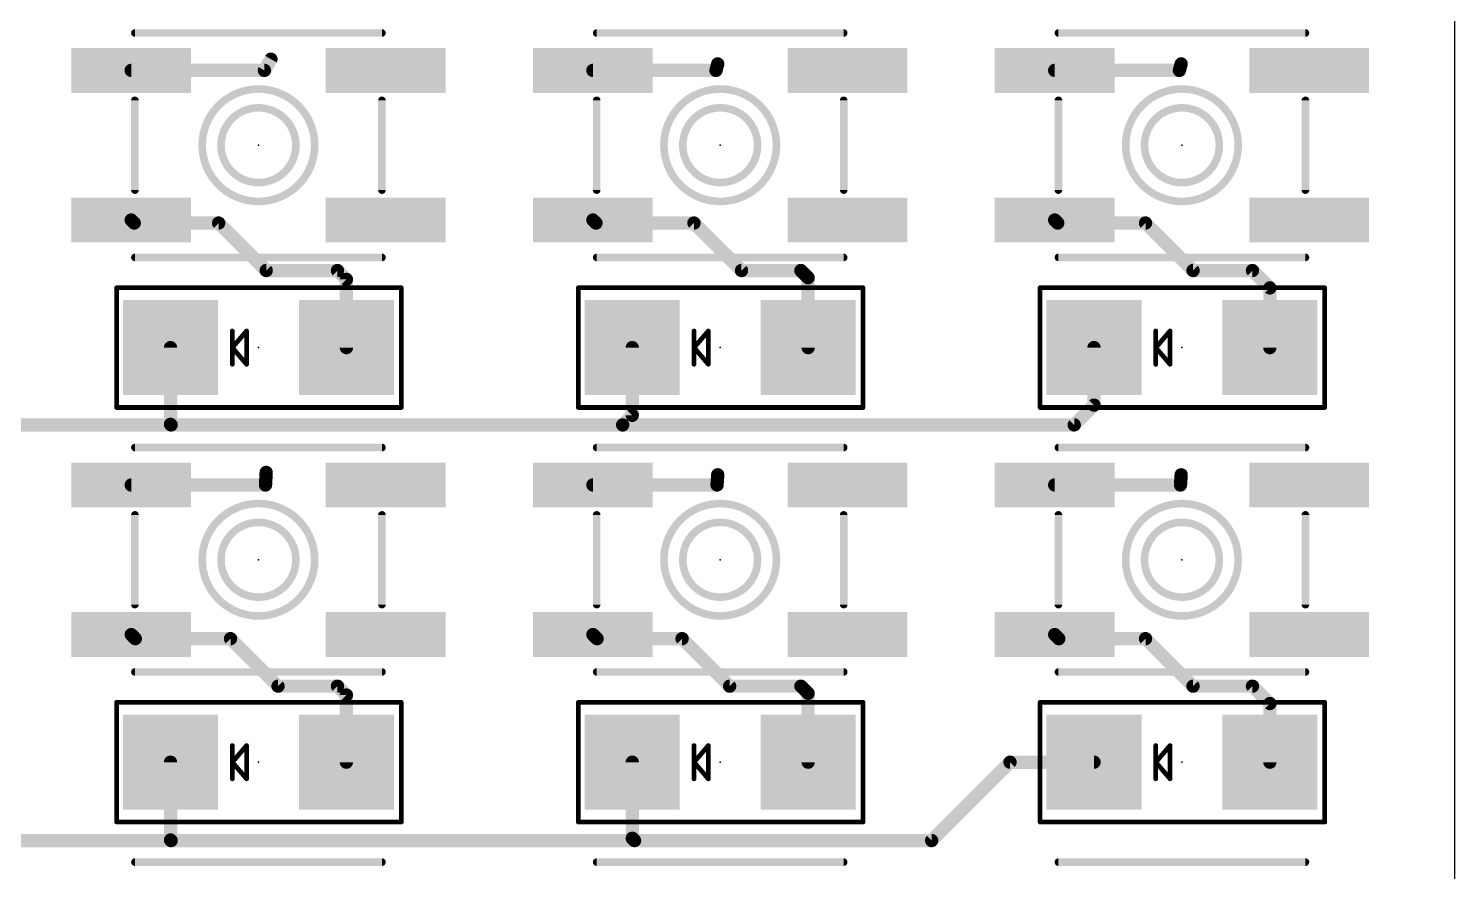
# Model space of a CAD drawing. Extents: x -38 to 38, y -89 to 89.
# Drawn here: x 0 to 38.1, y -66.23 to -43.69 of the extents above; entities that cross this region are included whole.
import ezdxf

# ---------------------------------------------------------------- set-up
doc = ezdxf.new("R2010")
doc.units = 0
for name, color, linetype in [('1', 22, 'CONTINUOUS'), ('20', 7, 'CONTINUOUS'), ('21', 253, 'CONTINUOUS'), ('23', 7, 'CONTINUOUS')]:
    doc.layers.add(name, color=color, linetype=linetype)

# ---------------------------------------------------------------- blocks, each defined once
blk = doc.blocks.new('RECT')
blk.add_solid([(-0.5, -0.5), (0.5, -0.5), (-0.5, 0.5), (0.5, 0.5)])

msp = doc.modelspace()

# ---------------------------------------------------------------- linework, layer by layer
at = {"layer": '1', "const_width": 0.3556}
for points in [[(6.3032, -44.8143), (6.477, -44.5135)], [(18.3682, -44.8143), (18.415, -44.6405)], [(30.7507, -44.8143), (30.7975, -44.6405)], [(2.7435, -44.8143), (6.3032, -44.8143)], [(15.0806, -44.8143), (18.3682, -44.8143)], [(27.4178, -44.8143), (30.7507, -44.8143)], [(2.8242, -48.895), (2.7435, -48.8143)], [(5.08, -48.895), (2.8242, -48.895)], [(6.35, -50.165), (5.08, -48.895)], [(15.1613, -48.895), (15.0806, -48.8143)], [(17.78, -48.895), (15.1613, -48.895)], [(19.05, -50.165), (17.78, -48.895)], [(27.4985, -48.895), (27.4178, -48.8143)], [(29.845, -48.895), (27.4985, -48.895)], [(31.115, -50.165), (29.845, -48.895)], [(8.255, -50.165), (6.35, -50.165)], [(8.493, -50.403), (8.255, -50.165)], [(8.493, -52.2263), (8.493, -50.403)], [(20.6375, -50.165), (19.05, -50.165)], [(20.8301, -50.3576), (20.6375, -50.165)], [(20.8301, -52.2263), (20.8301, -50.3576)], [(32.7025, -50.165), (31.115, -50.165)], [(33.1673, -50.6298), (32.7025, -50.165)], [(33.1673, -52.2263), (33.1673, -50.6298)], [(3.794, -52.2263), (3.794, -54.2765)], [(16.1311, -52.2263), (16.1311, -54.0364)], [(28.4683, -52.2263), (28.4683, -53.7642)], [(28.4683, -53.7642), (27.94, -54.2925)], [(3.794, -54.2765), (3.81, -54.2925)], [(16.1311, -54.0364), (15.875, -54.2925)], [(3.81, -54.2925), (-12.7, -54.2925)], [(15.875, -54.2925), (3.81, -54.2925)], [(27.94, -54.2925), (15.875, -54.2925)], [(6.3321, -55.8979), (6.35, -55.5625)], [(18.3971, -55.8979), (18.415, -55.626)], [(30.7796, -55.8979), (30.7975, -55.626)], [(2.7435, -55.8979), (6.3321, -55.8979)], [(15.0806, -55.8979), (18.3971, -55.8979)], [(27.4178, -55.8979), (30.7796, -55.8979)], [(2.8531, -60.0075), (2.7435, -59.8979)], [(15.1902, -60.0075), (15.0806, -59.8979)], [(27.5273, -60.0075), (27.4178, -59.8979)], [(5.3975, -60.0075), (2.8531, -60.0075)], [(6.6675, -61.2775), (5.3975, -60.0075)], [(17.4625, -60.0075), (15.1902, -60.0075)], [(18.7325, -61.2775), (17.4625, -60.0075)], [(29.845, -60.0075), (27.5273, -60.0075)], [(31.115, -61.2775), (29.845, -60.0075)], [(8.255, -61.2775), (6.6675, -61.2775)], [(8.493, -61.5155), (8.255, -61.2775)], [(8.493, -63.3099), (8.493, -61.5155)], [(20.6375, -61.2775), (18.7325, -61.2775)], [(20.8301, -61.4701), (20.6375, -61.2775)], [(20.8301, -63.3099), (20.8301, -61.4701)], [(32.7025, -61.2775), (31.115, -61.2775)], [(33.1673, -61.7423), (32.7025, -61.2775)], [(33.1673, -63.3099), (33.1673, -61.7423)], [(3.794, -63.3099), (3.794, -65.389)], [(16.1311, -63.3099), (16.1311, -65.3436)], [(26.2251, -63.3099), (24.13, -65.405)], [(28.4683, -63.3099), (26.2251, -63.3099)], [(3.81, -65.405), (-8.5725, -65.405)], [(3.794, -65.389), (3.81, -65.405)], [(16.1925, -65.405), (3.81, -65.405)], [(16.1311, -65.3436), (16.1925, -65.405)], [(24.13, -65.405), (16.1925, -65.405)]]:
    msp.add_lwpolyline(points, dxfattribs=at)
at = {"layer": '1', "const_width": 0.1778}
for points in [[(6.554, -44.558, 1), (6.4, -44.469)], [(18.5008, -44.6636, 1), (18.3292, -44.6174)], [(30.8833, -44.6636, 1), (30.7117, -44.6174)], [(2.7435, -44.7254, 1), (2.7435, -44.9032)], [(6.2262, -44.7698, 1), (6.3802, -44.8588)], [(6.3032, -44.9032, 1), (6.3032, -44.7254)], [(15.0806, -44.7254, 1), (15.0806, -44.9032)], [(18.2824, -44.7912, 1), (18.454, -44.8374)], [(18.3682, -44.9032, 1), (18.3682, -44.7254)], [(27.4178, -44.7254, 1), (27.4178, -44.9032)], [(30.6649, -44.7912, 1), (30.8365, -44.8374)], [(30.7507, -44.9032, 1), (30.7507, -44.7254)], [(2.8064, -48.7514, 1), (2.6806, -48.8772)], [(2.8242, -48.8061, 1), (2.8242, -48.9839)], [(2.7613, -48.9579, 1), (2.8871, -48.8321)], [(5.1429, -48.8321, 1), (5.0171, -48.9579)], [(5.08, -48.9839, 1), (5.08, -48.8061)], [(15.1435, -48.7514, 1), (15.0178, -48.8772)], [(15.1613, -48.8061, 1), (15.1613, -48.9839)], [(15.0985, -48.9579, 1), (15.2242, -48.8321)], [(17.8429, -48.8321, 1), (17.7171, -48.9579)], [(17.78, -48.9839, 1), (17.78, -48.8061)], [(27.4806, -48.7514, 1), (27.3549, -48.8772)], [(27.4985, -48.8061, 1), (27.4985, -48.9839)], [(27.4356, -48.9579, 1), (27.5613, -48.8321)], [(29.9079, -48.8321, 1), (29.7821, -48.9579)], [(29.845, -48.9839, 1), (29.845, -48.8061)], [(6.35, -50.0761, 1), (6.35, -50.2539)], [(6.2871, -50.2279, 1), (6.4129, -50.1021)], [(8.3179, -50.1021, 1), (8.1921, -50.2279)], [(8.255, -50.2539, 1), (8.255, -50.0761)], [(8.5819, -50.403, 1), (8.4041, -50.403)], [(8.4301, -50.4659, 1), (8.5559, -50.3401)], [(19.05, -50.0761, 1), (19.05, -50.2539)], [(18.9871, -50.2279, 1), (19.1129, -50.1021)], [(20.7004, -50.1021, 1), (20.5746, -50.2279)], [(20.6375, -50.2539, 1), (20.6375, -50.0761)], [(20.919, -50.3576, 1), (20.7412, -50.3576)], [(20.7673, -50.4205, 1), (20.893, -50.2948)], [(31.115, -50.0761, 1), (31.115, -50.2539)], [(31.0521, -50.2279, 1), (31.1779, -50.1021)], [(32.7654, -50.1021, 1), (32.6396, -50.2279)], [(32.7025, -50.2539, 1), (32.7025, -50.0761)], [(33.2562, -50.6298, 1), (33.0784, -50.6298)], [(33.1044, -50.6926, 1), (33.2301, -50.5669)], [(3.8829, -52.2263, 1), (3.7051, -52.2263)], [(8.4041, -52.2263, 1), (8.5819, -52.2263)], [(16.22, -52.2263, 1), (16.0422, -52.2263)], [(20.7412, -52.2263, 1), (20.919, -52.2263)], [(28.5572, -52.2263, 1), (28.3794, -52.2263)], [(33.0784, -52.2263, 1), (33.2562, -52.2263)], [(28.3794, -53.7642, 1), (28.5572, -53.7642)], [(28.5311, -53.8271, 1), (28.4054, -53.7014)], [(3.8569, -54.2136, 1), (3.7311, -54.3394)], [(16.0422, -54.0364, 1), (16.22, -54.0364)], [(16.194, -54.0992, 1), (16.0683, -53.9735)], [(3.7051, -54.2765, 1), (3.8829, -54.2765)], [(3.81, -54.2036, 1), (3.81, -54.3814)], [(3.7471, -54.3554, 1), (3.8729, -54.2296)], [(3.81, -54.3814, 1), (3.81, -54.2036)], [(15.8121, -54.2296, 1), (15.9379, -54.3554)], [(15.875, -54.2036, 1), (15.875, -54.3814)], [(15.875, -54.3814, 1), (15.875, -54.2036)], [(27.8771, -54.2296, 1), (28.0029, -54.3554)], [(27.94, -54.3814, 1), (27.94, -54.2036)], [(6.4388, -55.5672, 1), (6.2612, -55.5578)], [(18.5037, -55.6319, 1), (18.3263, -55.6201)], [(30.8862, -55.6319, 1), (30.7088, -55.6201)], [(2.7435, -55.809, 1), (2.7435, -55.9868)], [(6.2433, -55.8932, 1), (6.4208, -55.9027)], [(6.3321, -55.9868, 1), (6.3321, -55.809)], [(15.0806, -55.809, 1), (15.0806, -55.9868)], [(18.3084, -55.8921, 1), (18.4858, -55.9038)], [(18.3971, -55.9868, 1), (18.3971, -55.809)], [(27.4178, -55.809, 1), (27.4178, -55.9868)], [(30.6909, -55.8921, 1), (30.8683, -55.9038)], [(30.7796, -55.9868, 1), (30.7796, -55.809)], [(2.8064, -59.8351, 1), (2.6806, -59.9608)], [(15.1435, -59.8351, 1), (15.0178, -59.9608)], [(27.4806, -59.8351, 1), (27.3549, -59.9608)], [(2.8531, -59.9186, 1), (2.8531, -60.0964)], [(2.7902, -60.0704, 1), (2.9159, -59.9446)], [(5.4604, -59.9446, 1), (5.3346, -60.0704)], [(5.3975, -60.0964, 1), (5.3975, -59.9186)], [(15.1902, -59.9186, 1), (15.1902, -60.0964)], [(15.1273, -60.0704, 1), (15.2531, -59.9446)], [(17.5254, -59.9446, 1), (17.3996, -60.0704)], [(17.4625, -60.0964, 1), (17.4625, -59.9186)], [(27.5273, -59.9186, 1), (27.5273, -60.0964)], [(27.4645, -60.0704, 1), (27.5902, -59.9446)], [(29.9079, -59.9446, 1), (29.7821, -60.0704)], [(29.845, -60.0964, 1), (29.845, -59.9186)], [(6.6675, -61.1886, 1), (6.6675, -61.3664)], [(6.6046, -61.3404, 1), (6.7304, -61.2146)], [(8.3179, -61.2146, 1), (8.1921, -61.3404)], [(8.255, -61.3664, 1), (8.255, -61.1886)], [(8.5819, -61.5155, 1), (8.4041, -61.5155)], [(18.7325, -61.1886, 1), (18.7325, -61.3664)], [(18.6696, -61.3404, 1), (18.7954, -61.2146)], [(20.7004, -61.2146, 1), (20.5746, -61.3404)], [(20.6375, -61.3664, 1), (20.6375, -61.1886)], [(20.919, -61.4701, 1), (20.7412, -61.4701)], [(20.7673, -61.533, 1), (20.893, -61.4073)], [(31.115, -61.1886, 1), (31.115, -61.3664)], [(31.0521, -61.3404, 1), (31.1779, -61.2146)], [(32.7654, -61.2146, 1), (32.6396, -61.3404)], [(32.7025, -61.3664, 1), (32.7025, -61.1886)], [(8.4301, -61.5784, 1), (8.5559, -61.4526)], [(33.2562, -61.7423, 1), (33.0784, -61.7423)], [(33.1044, -61.8051, 1), (33.2301, -61.6794)], [(3.8829, -63.3099, 1), (3.7051, -63.3099)], [(8.4041, -63.3099, 1), (8.5819, -63.3099)], [(16.22, -63.3099, 1), (16.0422, -63.3099)], [(20.7412, -63.3099, 1), (20.919, -63.3099)], [(26.2251, -63.221, 1), (26.2251, -63.3988)], [(26.2879, -63.3728, 1), (26.1622, -63.2471)], [(28.4683, -63.3988, 1), (28.4683, -63.221)], [(33.0784, -63.3099, 1), (33.2562, -63.3099)], [(3.8569, -65.3261, 1), (3.7311, -65.4519)], [(3.7051, -65.389, 1), (3.8829, -65.389)], [(3.81, -65.3161, 1), (3.81, -65.4939)], [(3.7471, -65.4679, 1), (3.8729, -65.3421)], [(3.81, -65.4939, 1), (3.81, -65.3161)], [(16.0422, -65.3436, 1), (16.22, -65.3436)], [(16.194, -65.2808, 1), (16.0683, -65.4065)], [(16.1925, -65.3161, 1), (16.1925, -65.4939)], [(16.1296, -65.4679, 1), (16.2554, -65.3421)], [(16.1925, -65.4939, 1), (16.1925, -65.3161)], [(24.0671, -65.3421, 1), (24.1929, -65.4679)], [(24.13, -65.4939, 1), (24.13, -65.3161)]]:
    msp.add_lwpolyline(points, format="xyb", dxfattribs=at)
at = {"layer": '20'}
msp.add_line((38.1, 88.9), (38.1, -88.9), dxfattribs=at)
at = {"layer": '21'}
for points, const_width in [([(2.8435, -43.8143), (9.4435, -43.8143)], 0.2032), ([(15.1806, -43.8143), (21.7806, -43.8143)], 0.2032), ([(27.5178, -43.8143), (34.1178, -43.8143)], 0.2032), ([(2.8435, -48.0143), (2.8435, -45.6143)], 0.2032), ([(9.4435, -45.6143), (9.4435, -48.0143)], 0.2032), ([(15.1806, -48.0143), (15.1806, -45.6143)], 0.2032), ([(21.7806, -45.6143), (21.7806, -48.0143)], 0.2032), ([(27.5178, -48.0143), (27.5178, -45.6143)], 0.2032), ([(34.1178, -45.6143), (34.1178, -48.0143)], 0.2032), ([(9.4435, -49.8143), (2.8435, -49.8143)], 0.2032), ([(21.7806, -49.8143), (15.1806, -49.8143)], 0.2032), ([(34.1178, -49.8143), (27.5178, -49.8143)], 0.2032), ([(2.3545, -53.3723), (2.3545, -50.6263)], 0.127), ([(2.3545, -50.6263), (9.9595, -50.6263)], 0.127), ([(9.9595, -50.6263), (9.9595, -50.8323)], 0.127), ([(14.6916, -53.3723), (14.6916, -50.6263)], 0.127), ([(14.6916, -50.6263), (22.2966, -50.6263)], 0.127), ([(22.2966, -50.6263), (22.2966, -50.8323)], 0.127), ([(27.0288, -53.3723), (27.0288, -50.6263)], 0.127), ([(27.0288, -50.6263), (34.6338, -50.6263)], 0.127), ([(34.6338, -50.6263), (34.6338, -50.8323)], 0.127), ([(9.9595, -50.8323), (9.9595, -50.8898)], 0.127), ([(9.9595, -50.8323), (9.9595, -53.8263)], 0.127), ([(22.2966, -50.8323), (22.2966, -50.8898)], 0.127), ([(22.2966, -50.8323), (22.2966, -53.8263)], 0.127), ([(34.6338, -50.8323), (34.6338, -50.8898)], 0.127), ([(34.6338, -50.8323), (34.6338, -53.8263)], 0.127), ([(5.826, -51.7818), (5.445, -52.2263)], 0.127), ([(5.445, -52.6708), (5.445, -51.7818)], 0.127), ([(5.826, -52.6708), (5.826, -51.7818)], 0.127), ([(18.1631, -51.7818), (17.7821, -52.2263)], 0.127), ([(17.7821, -52.6708), (17.7821, -51.7818)], 0.127), ([(18.1631, -52.6708), (18.1631, -51.7818)], 0.127), ([(30.5003, -51.7818), (30.1193, -52.2263)], 0.127), ([(30.1193, -52.6708), (30.1193, -51.7818)], 0.127), ([(30.5003, -52.6708), (30.5003, -51.7818)], 0.127), ([(5.445, -52.2263), (5.826, -52.6708)], 0.127), ([(17.7821, -52.2263), (18.1631, -52.6708)], 0.127), ([(30.1193, -52.2263), (30.5003, -52.6708)], 0.127), ([(2.3545, -53.6203), (2.3545, -53.3723)], 0.127), ([(2.3545, -53.8263), (2.3545, -53.3723)], 0.127), ([(14.6916, -53.6203), (14.6916, -53.3723)], 0.127), ([(14.6916, -53.8263), (14.6916, -53.3723)], 0.127), ([(27.0288, -53.6203), (27.0288, -53.3723)], 0.127), ([(27.0288, -53.8263), (27.0288, -53.3723)], 0.127), ([(9.9595, -53.8263), (2.3545, -53.8263)], 0.127), ([(22.2966, -53.8263), (14.6916, -53.8263)], 0.127), ([(34.6338, -53.8263), (27.0288, -53.8263)], 0.127), ([(2.8435, -54.8979), (9.4435, -54.8979)], 0.2032), ([(15.1806, -54.8979), (21.7806, -54.8979)], 0.2032), ([(27.5178, -54.8979), (34.1178, -54.8979)], 0.2032), ([(2.8435, -59.0979), (2.8435, -56.6979)], 0.2032), ([(9.4435, -56.6979), (9.4435, -59.0979)], 0.2032), ([(15.1806, -59.0979), (15.1806, -56.6979)], 0.2032), ([(21.7806, -56.6979), (21.7806, -59.0979)], 0.2032), ([(27.5178, -59.0979), (27.5178, -56.6979)], 0.2032), ([(34.1178, -56.6979), (34.1178, -59.0979)], 0.2032), ([(9.4435, -60.8979), (2.8435, -60.8979)], 0.2032), ([(21.7806, -60.8979), (15.1806, -60.8979)], 0.2032), ([(34.1178, -60.8979), (27.5178, -60.8979)], 0.2032), ([(2.3545, -64.4559), (2.3545, -61.7099)], 0.127), ([(2.3545, -61.7099), (9.9595, -61.7099)], 0.127), ([(9.9595, -61.7099), (9.9595, -61.9159)], 0.127), ([(14.6916, -64.4559), (14.6916, -61.7099)], 0.127), ([(14.6916, -61.7099), (22.2966, -61.7099)], 0.127), ([(22.2966, -61.7099), (22.2966, -61.9159)], 0.127), ([(27.0288, -64.4559), (27.0288, -61.7099)], 0.127), ([(27.0288, -61.7099), (34.6338, -61.7099)], 0.127), ([(34.6338, -61.7099), (34.6338, -61.9159)], 0.127), ([(9.9595, -61.9159), (9.9595, -61.9734)], 0.127), ([(9.9595, -61.9159), (9.9595, -64.9099)], 0.127), ([(22.2966, -61.9159), (22.2966, -61.9734)], 0.127), ([(22.2966, -61.9159), (22.2966, -64.9099)], 0.127), ([(34.6338, -61.9159), (34.6338, -61.9734)], 0.127), ([(34.6338, -61.9159), (34.6338, -64.9099)], 0.127), ([(5.826, -62.8654), (5.445, -63.3099)], 0.127), ([(5.445, -63.7544), (5.445, -62.8654)], 0.127), ([(5.826, -63.7544), (5.826, -62.8654)], 0.127), ([(18.1631, -62.8654), (17.7821, -63.3099)], 0.127), ([(17.7821, -63.7544), (17.7821, -62.8654)], 0.127), ([(18.1631, -63.7544), (18.1631, -62.8654)], 0.127), ([(30.5003, -62.8654), (30.1193, -63.3099)], 0.127), ([(30.1193, -63.7544), (30.1193, -62.8654)], 0.127), ([(30.5003, -63.7544), (30.5003, -62.8654)], 0.127), ([(5.445, -63.3099), (5.826, -63.7544)], 0.127), ([(17.7821, -63.3099), (18.1631, -63.7544)], 0.127), ([(30.1193, -63.3099), (30.5003, -63.7544)], 0.127), ([(2.3545, -64.7039), (2.3545, -64.4559)], 0.127), ([(2.3545, -64.9099), (2.3545, -64.4559)], 0.127), ([(14.6916, -64.7039), (14.6916, -64.4559)], 0.127), ([(14.6916, -64.9099), (14.6916, -64.4559)], 0.127), ([(27.0288, -64.7039), (27.0288, -64.4559)], 0.127), ([(27.0288, -64.9099), (27.0288, -64.4559)], 0.127), ([(9.9595, -64.9099), (2.3545, -64.9099)], 0.127), ([(22.2966, -64.9099), (14.6916, -64.9099)], 0.127), ([(34.6338, -64.9099), (27.0288, -64.9099)], 0.127), ([(2.8435, -65.9816), (9.4435, -65.9816)], 0.2032), ([(15.1806, -65.9816), (21.7806, -65.9816)], 0.2032), ([(27.5178, -65.9816), (34.1178, -65.9816)], 0.2032)]:
    msp.add_lwpolyline(points, dxfattribs=dict(at, const_width=const_width))
for points, const_width in [([(2.8435, -43.7635, 1), (2.8435, -43.8651)], 0.1016), ([(9.4435, -43.8651, 1), (9.4435, -43.7635)], 0.1016), ([(15.1806, -43.7635, 1), (15.1806, -43.8651)], 0.1016), ([(21.7806, -43.8651, 1), (21.7806, -43.7635)], 0.1016), ([(27.5178, -43.7635, 1), (27.5178, -43.8651)], 0.1016), ([(34.1178, -43.8651, 1), (34.1178, -43.7635)], 0.1016), ([(6.1435, -48.3176, 1), (6.1435, -45.311, 1), (6.1435, -48.3176)], 0.2032), ([(18.4806, -48.3176, 1), (18.4806, -45.311, 1), (18.4806, -48.3176)], 0.2032), ([(30.8178, -48.3176, 1), (30.8178, -45.311, 1), (30.8178, -48.3176)], 0.2032), ([(2.8943, -45.6143, 1), (2.7927, -45.6143)], 0.1016), ([(6.1435, -47.8143, 1), (6.1435, -45.8143, 1), (6.1435, -47.8143)], 0.2032), ([(9.4943, -45.6143, 1), (9.3927, -45.6143)], 0.1016), ([(15.2314, -45.6143, 1), (15.1298, -45.6143)], 0.1016), ([(18.4806, -47.8143, 1), (18.4806, -45.8143, 1), (18.4806, -47.8143)], 0.2032), ([(21.8314, -45.6143, 1), (21.7298, -45.6143)], 0.1016), ([(27.5686, -45.6143, 1), (27.467, -45.6143)], 0.1016), ([(30.8178, -47.8143, 1), (30.8178, -45.8143, 1), (30.8178, -47.8143)], 0.2032), ([(34.1686, -45.6143, 1), (34.067, -45.6143)], 0.1016), ([(2.7927, -48.0143, 1), (2.8943, -48.0143)], 0.1016), ([(9.3927, -48.0143, 1), (9.4943, -48.0143)], 0.1016), ([(15.1298, -48.0143, 1), (15.2314, -48.0143)], 0.1016), ([(21.7298, -48.0143, 1), (21.8314, -48.0143)], 0.1016), ([(27.467, -48.0143, 1), (27.5686, -48.0143)], 0.1016), ([(34.067, -48.0143, 1), (34.1686, -48.0143)], 0.1016), ([(2.8435, -49.7635, 1), (2.8435, -49.8651)], 0.1016), ([(9.4435, -49.8651, 1), (9.4435, -49.7635)], 0.1016), ([(15.1806, -49.7635, 1), (15.1806, -49.8651)], 0.1016), ([(21.7806, -49.8651, 1), (21.7806, -49.7635)], 0.1016), ([(27.5178, -49.7635, 1), (27.5178, -49.8651)], 0.1016), ([(34.1178, -49.8651, 1), (34.1178, -49.7635)], 0.1016), ([(2.3863, -50.6263, 1), (2.3228, -50.6263)], 0.0635), ([(2.3545, -50.5946, 1), (2.3545, -50.6581)], 0.0635), ([(9.9913, -50.6263, 1), (9.9278, -50.6263)], 0.0635), ([(9.9595, -50.6581, 1), (9.9595, -50.5946)], 0.0635), ([(14.7234, -50.6263, 1), (14.6599, -50.6263)], 0.0635), ([(14.6916, -50.5946, 1), (14.6916, -50.6581)], 0.0635), ([(22.3284, -50.6263, 1), (22.2649, -50.6263)], 0.0635), ([(22.2966, -50.6581, 1), (22.2966, -50.5946)], 0.0635), ([(27.0605, -50.6263, 1), (26.997, -50.6263)], 0.0635), ([(27.0288, -50.5946, 1), (27.0288, -50.6581)], 0.0635), ([(34.6655, -50.6263, 1), (34.602, -50.6263)], 0.0635), ([(34.6338, -50.6581, 1), (34.6338, -50.5946)], 0.0635), ([(9.9913, -50.8323, 1), (9.9278, -50.8323)], 0.0635), ([(9.9913, -50.8323, 1), (9.9278, -50.8323)], 0.0635), ([(9.9278, -50.8323, 1), (9.9913, -50.8323)], 0.0635), ([(9.9278, -50.8898, 1), (9.9913, -50.8898)], 0.0635), ([(22.3284, -50.8323, 1), (22.2649, -50.8323)], 0.0635), ([(22.3284, -50.8323, 1), (22.2649, -50.8323)], 0.0635), ([(22.2649, -50.8323, 1), (22.3284, -50.8323)], 0.0635), ([(22.2649, -50.8898, 1), (22.3284, -50.8898)], 0.0635), ([(34.6655, -50.8323, 1), (34.602, -50.8323)], 0.0635), ([(34.6655, -50.8323, 1), (34.602, -50.8323)], 0.0635), ([(34.602, -50.8323, 1), (34.6655, -50.8323)], 0.0635), ([(34.602, -50.8898, 1), (34.6655, -50.8898)], 0.0635), ([(5.4768, -51.7818, 1), (5.4133, -51.7818)], 0.0635), ([(5.8578, -51.7818, 1), (5.7943, -51.7818)], 0.0635), ([(5.8501, -51.8025, 1), (5.8019, -51.7611)], 0.0635), ([(17.8139, -51.7818, 1), (17.7504, -51.7818)], 0.0635), ([(18.1949, -51.7818, 1), (18.1314, -51.7818)], 0.0635), ([(18.1873, -51.8025, 1), (18.139, -51.7611)], 0.0635), ([(30.151, -51.7818, 1), (30.0875, -51.7818)], 0.0635), ([(30.532, -51.7818, 1), (30.4685, -51.7818)], 0.0635), ([(30.5244, -51.8025, 1), (30.4762, -51.7611)], 0.0635), ([(5.4691, -52.2056, 1), (5.4209, -52.247)], 0.0635), ([(5.4209, -52.2056, 1), (5.4691, -52.247)], 0.0635), ([(17.8063, -52.2056, 1), (17.758, -52.247)], 0.0635), ([(17.758, -52.2056, 1), (17.8063, -52.247)], 0.0635), ([(30.1434, -52.2056, 1), (30.0952, -52.247)], 0.0635), ([(30.0952, -52.2056, 1), (30.1434, -52.247)], 0.0635), ([(5.4133, -52.6708, 1), (5.4768, -52.6708)], 0.0635), ([(5.7943, -52.6708, 1), (5.8578, -52.6708)], 0.0635), ([(5.8019, -52.6915, 1), (5.8501, -52.6501)], 0.0635), ([(17.7504, -52.6708, 1), (17.8139, -52.6708)], 0.0635), ([(18.1314, -52.6708, 1), (18.1949, -52.6708)], 0.0635), ([(18.139, -52.6915, 1), (18.1873, -52.6501)], 0.0635), ([(30.0875, -52.6708, 1), (30.151, -52.6708)], 0.0635), ([(30.4685, -52.6708, 1), (30.532, -52.6708)], 0.0635), ([(30.4762, -52.6915, 1), (30.5244, -52.6501)], 0.0635), ([(2.3863, -53.3723, 1), (2.3228, -53.3723)], 0.0635), ([(2.3863, -53.3723, 1), (2.3228, -53.3723)], 0.0635), ([(14.7234, -53.3723, 1), (14.6599, -53.3723)], 0.0635), ([(14.7234, -53.3723, 1), (14.6599, -53.3723)], 0.0635), ([(27.0605, -53.3723, 1), (26.997, -53.3723)], 0.0635), ([(27.0605, -53.3723, 1), (26.997, -53.3723)], 0.0635), ([(2.3228, -53.3723, 1), (2.3863, -53.3723)], 0.0635), ([(2.3228, -53.6203, 1), (2.3863, -53.6203)], 0.0635), ([(14.6599, -53.3723, 1), (14.7234, -53.3723)], 0.0635), ([(14.6599, -53.6203, 1), (14.7234, -53.6203)], 0.0635), ([(26.997, -53.3723, 1), (27.0605, -53.3723)], 0.0635), ([(26.997, -53.6203, 1), (27.0605, -53.6203)], 0.0635), ([(2.3545, -53.7946, 1), (2.3545, -53.8581)], 0.0635), ([(2.3228, -53.8263, 1), (2.3863, -53.8263)], 0.0635), ([(9.9278, -53.8263, 1), (9.9913, -53.8263)], 0.0635), ([(9.9595, -53.8581, 1), (9.9595, -53.7946)], 0.0635), ([(14.6916, -53.7946, 1), (14.6916, -53.8581)], 0.0635), ([(14.6599, -53.8263, 1), (14.7234, -53.8263)], 0.0635), ([(22.2649, -53.8263, 1), (22.3284, -53.8263)], 0.0635), ([(22.2966, -53.8581, 1), (22.2966, -53.7946)], 0.0635), ([(27.0288, -53.7946, 1), (27.0288, -53.8581)], 0.0635), ([(26.997, -53.8263, 1), (27.0605, -53.8263)], 0.0635), ([(34.602, -53.8263, 1), (34.6655, -53.8263)], 0.0635), ([(34.6338, -53.8581, 1), (34.6338, -53.7946)], 0.0635), ([(2.8435, -54.8471, 1), (2.8435, -54.9487)], 0.1016), ([(9.4435, -54.9487, 1), (9.4435, -54.8471)], 0.1016), ([(15.1806, -54.8471, 1), (15.1806, -54.9487)], 0.1016), ([(21.7806, -54.9487, 1), (21.7806, -54.8471)], 0.1016), ([(27.5178, -54.8471, 1), (27.5178, -54.9487)], 0.1016), ([(34.1178, -54.9487, 1), (34.1178, -54.8471)], 0.1016), ([(6.1435, -59.4012, 1), (6.1435, -56.3946, 1), (6.1435, -59.4012)], 0.2032), ([(18.4806, -59.4012, 1), (18.4806, -56.3946, 1), (18.4806, -59.4012)], 0.2032), ([(30.8178, -59.4012, 1), (30.8178, -56.3946, 1), (30.8178, -59.4012)], 0.2032), ([(2.8943, -56.6979, 1), (2.7927, -56.6979)], 0.1016), ([(9.4943, -56.6979, 1), (9.3927, -56.6979)], 0.1016), ([(15.2314, -56.6979, 1), (15.1298, -56.6979)], 0.1016), ([(21.8314, -56.6979, 1), (21.7298, -56.6979)], 0.1016), ([(27.5686, -56.6979, 1), (27.467, -56.6979)], 0.1016), ([(34.1686, -56.6979, 1), (34.067, -56.6979)], 0.1016), ([(6.1435, -58.8979, 1), (6.1435, -56.8979, 1), (6.1435, -58.8979)], 0.2032), ([(18.4806, -58.8979, 1), (18.4806, -56.8979, 1), (18.4806, -58.8979)], 0.2032), ([(30.8178, -58.8979, 1), (30.8178, -56.8979, 1), (30.8178, -58.8979)], 0.2032), ([(2.7927, -59.0979, 1), (2.8943, -59.0979)], 0.1016), ([(9.3927, -59.0979, 1), (9.4943, -59.0979)], 0.1016), ([(15.1298, -59.0979, 1), (15.2314, -59.0979)], 0.1016), ([(21.7298, -59.0979, 1), (21.8314, -59.0979)], 0.1016), ([(27.467, -59.0979, 1), (27.5686, -59.0979)], 0.1016), ([(34.067, -59.0979, 1), (34.1686, -59.0979)], 0.1016), ([(2.8435, -60.8471, 1), (2.8435, -60.9487)], 0.1016), ([(9.4435, -60.9487, 1), (9.4435, -60.8471)], 0.1016), ([(15.1806, -60.8471, 1), (15.1806, -60.9487)], 0.1016), ([(21.7806, -60.9487, 1), (21.7806, -60.8471)], 0.1016), ([(27.5178, -60.8471, 1), (27.5178, -60.9487)], 0.1016), ([(34.1178, -60.9487, 1), (34.1178, -60.8471)], 0.1016), ([(2.3863, -61.7099, 1), (2.3228, -61.7099)], 0.0635), ([(2.3545, -61.6782, 1), (2.3545, -61.7417)], 0.0635), ([(9.9913, -61.7099, 1), (9.9278, -61.7099)], 0.0635), ([(9.9595, -61.7417, 1), (9.9595, -61.6782)], 0.0635), ([(14.7234, -61.7099, 1), (14.6599, -61.7099)], 0.0635), ([(14.6916, -61.6782, 1), (14.6916, -61.7417)], 0.0635), ([(22.3284, -61.7099, 1), (22.2649, -61.7099)], 0.0635), ([(22.2966, -61.7417, 1), (22.2966, -61.6782)], 0.0635), ([(27.0605, -61.7099, 1), (26.997, -61.7099)], 0.0635), ([(27.0288, -61.6782, 1), (27.0288, -61.7417)], 0.0635), ([(34.6655, -61.7099, 1), (34.602, -61.7099)], 0.0635), ([(34.6338, -61.7417, 1), (34.6338, -61.6782)], 0.0635), ([(9.9913, -61.9159, 1), (9.9278, -61.9159)], 0.0635), ([(9.9913, -61.9159, 1), (9.9278, -61.9159)], 0.0635), ([(9.9278, -61.9159, 1), (9.9913, -61.9159)], 0.0635), ([(9.9278, -61.9734, 1), (9.9913, -61.9734)], 0.0635), ([(22.3284, -61.9159, 1), (22.2649, -61.9159)], 0.0635), ([(22.3284, -61.9159, 1), (22.2649, -61.9159)], 0.0635), ([(22.2649, -61.9159, 1), (22.3284, -61.9159)], 0.0635), ([(22.2649, -61.9734, 1), (22.3284, -61.9734)], 0.0635), ([(34.6655, -61.9159, 1), (34.602, -61.9159)], 0.0635), ([(34.6655, -61.9159, 1), (34.602, -61.9159)], 0.0635), ([(34.602, -61.9159, 1), (34.6655, -61.9159)], 0.0635), ([(34.602, -61.9734, 1), (34.6655, -61.9734)], 0.0635), ([(5.4768, -62.8654, 1), (5.4133, -62.8654)], 0.0635), ([(5.8578, -62.8654, 1), (5.7943, -62.8654)], 0.0635), ([(5.8501, -62.8861, 1), (5.8019, -62.8448)], 0.0635), ([(17.8139, -62.8654, 1), (17.7504, -62.8654)], 0.0635), ([(18.1949, -62.8654, 1), (18.1314, -62.8654)], 0.0635), ([(18.1873, -62.8861, 1), (18.139, -62.8448)], 0.0635), ([(30.151, -62.8654, 1), (30.0875, -62.8654)], 0.0635), ([(30.532, -62.8654, 1), (30.4685, -62.8654)], 0.0635), ([(30.5244, -62.8861, 1), (30.4762, -62.8448)], 0.0635), ([(5.4691, -63.2893, 1), (5.4209, -63.3306)], 0.0635), ([(5.4209, -63.2893, 1), (5.4691, -63.3306)], 0.0635), ([(17.8063, -63.2893, 1), (17.758, -63.3306)], 0.0635), ([(17.758, -63.2893, 1), (17.8063, -63.3306)], 0.0635), ([(30.1434, -63.2893, 1), (30.0952, -63.3306)], 0.0635), ([(30.0952, -63.2893, 1), (30.1434, -63.3306)], 0.0635), ([(5.4133, -63.7544, 1), (5.4768, -63.7544)], 0.0635), ([(5.7943, -63.7544, 1), (5.8578, -63.7544)], 0.0635), ([(5.8019, -63.7751, 1), (5.8501, -63.7338)], 0.0635), ([(17.7504, -63.7544, 1), (17.8139, -63.7544)], 0.0635), ([(18.1314, -63.7544, 1), (18.1949, -63.7544)], 0.0635), ([(18.139, -63.7751, 1), (18.1873, -63.7338)], 0.0635), ([(30.0875, -63.7544, 1), (30.151, -63.7544)], 0.0635), ([(30.4685, -63.7544, 1), (30.532, -63.7544)], 0.0635), ([(30.4762, -63.7751, 1), (30.5244, -63.7338)], 0.0635), ([(2.3863, -64.4559, 1), (2.3228, -64.4559)], 0.0635), ([(2.3863, -64.4559, 1), (2.3228, -64.4559)], 0.0635), ([(2.3228, -64.4559, 1), (2.3863, -64.4559)], 0.0635), ([(2.3228, -64.7039, 1), (2.3863, -64.7039)], 0.0635), ([(14.7234, -64.4559, 1), (14.6599, -64.4559)], 0.0635), ([(14.7234, -64.4559, 1), (14.6599, -64.4559)], 0.0635), ([(14.6599, -64.4559, 1), (14.7234, -64.4559)], 0.0635), ([(14.6599, -64.7039, 1), (14.7234, -64.7039)], 0.0635), ([(27.0605, -64.4559, 1), (26.997, -64.4559)], 0.0635), ([(27.0605, -64.4559, 1), (26.997, -64.4559)], 0.0635), ([(26.997, -64.4559, 1), (27.0605, -64.4559)], 0.0635), ([(26.997, -64.7039, 1), (27.0605, -64.7039)], 0.0635), ([(2.3545, -64.8782, 1), (2.3545, -64.9417)], 0.0635), ([(2.3228, -64.9099, 1), (2.3863, -64.9099)], 0.0635), ([(9.9278, -64.9099, 1), (9.9913, -64.9099)], 0.0635), ([(9.9595, -64.9417, 1), (9.9595, -64.8782)], 0.0635), ([(14.6916, -64.8782, 1), (14.6916, -64.9417)], 0.0635), ([(14.6599, -64.9099, 1), (14.7234, -64.9099)], 0.0635), ([(22.2649, -64.9099, 1), (22.3284, -64.9099)], 0.0635), ([(22.2966, -64.9417, 1), (22.2966, -64.8782)], 0.0635), ([(27.0288, -64.8782, 1), (27.0288, -64.9417)], 0.0635), ([(26.997, -64.9099, 1), (27.0605, -64.9099)], 0.0635), ([(34.602, -64.9099, 1), (34.6655, -64.9099)], 0.0635), ([(34.6338, -64.9417, 1), (34.6338, -64.8782)], 0.0635), ([(2.8435, -65.9308, 1), (2.8435, -66.0324)], 0.1016), ([(9.4435, -66.0324, 1), (9.4435, -65.9308)], 0.1016), ([(15.1806, -65.9308, 1), (15.1806, -66.0324)], 0.1016), ([(21.7806, -66.0324, 1), (21.7806, -65.9308)], 0.1016), ([(27.5178, -65.9308, 1), (27.5178, -66.0324)], 0.1016), ([(34.1178, -66.0324, 1), (34.1178, -65.9308)], 0.1016)]:
    msp.add_lwpolyline(points, format="xyb", dxfattribs=dict(at, const_width=const_width))
at = {"layer": '23'}
for p in [(6.1435, -46.8143), (18.4806, -46.8143), (30.8178, -46.8143), (6.1435, -52.2263), (18.4806, -52.2263), (30.8178, -52.2263), (6.1435, -57.8979), (18.4806, -57.8979), (30.8178, -57.8979), (6.1435, -63.3099), (18.4806, -63.3099), (30.8178, -63.3099)]:
    msp.add_point(p, dxfattribs=at)

# ---------------------------------------------------------------- block references
at = {"layer": '1'}
for p, xscale, yscale in [((2.7435, -44.8143), 3.2, 1.2), ((9.5435, -44.8143), 3.2, 1.2), ((15.0806, -44.8143), 3.2, 1.2), ((21.8806, -44.8143), 3.2, 1.2), ((27.4178, -44.8143), 3.2, 1.2), ((34.2178, -44.8143), 3.2, 1.2), ((2.7435, -48.8143), 3.2, 1.2), ((9.5435, -48.8143), 3.2, 1.2), ((15.0806, -48.8143), 3.2, 1.2), ((21.8806, -48.8143), 3.2, 1.2), ((27.4178, -48.8143), 3.2, 1.2), ((34.2178, -48.8143), 3.2, 1.2), ((3.794, -52.2263), 2.54, 2.54), ((16.1311, -52.2263), 2.54, 2.54), ((28.4683, -52.2263), 2.54, 2.54), ((2.7435, -55.8979), 3.2, 1.2), ((9.5435, -55.8979), 3.2, 1.2), ((15.0806, -55.8979), 3.2, 1.2), ((21.8806, -55.8979), 3.2, 1.2), ((27.4178, -55.8979), 3.2, 1.2), ((34.2178, -55.8979), 3.2, 1.2), ((2.7435, -59.8979), 3.2, 1.2), ((9.5435, -59.8979), 3.2, 1.2), ((15.0806, -59.8979), 3.2, 1.2), ((21.8806, -59.8979), 3.2, 1.2), ((27.4178, -59.8979), 3.2, 1.2), ((34.2178, -59.8979), 3.2, 1.2), ((3.794, -63.3099), 2.54, 2.54), ((16.1311, -63.3099), 2.54, 2.54), ((28.4683, -63.3099), 2.54, 2.54)]:
    msp.add_blockref('RECT', p, dxfattribs=dict(at, xscale=xscale, yscale=yscale))
at = {"layer": '1', "xscale": 2.54, "yscale": 2.54, "rotation": 180}
for p in [(8.493, -52.2263), (20.8301, -52.2263), (33.1673, -52.2263), (8.493, -63.3099), (20.8301, -63.3099), (33.1673, -63.3099)]:
    msp.add_blockref('RECT', p, dxfattribs=at)

doc.saveas('drawing.dxf')
